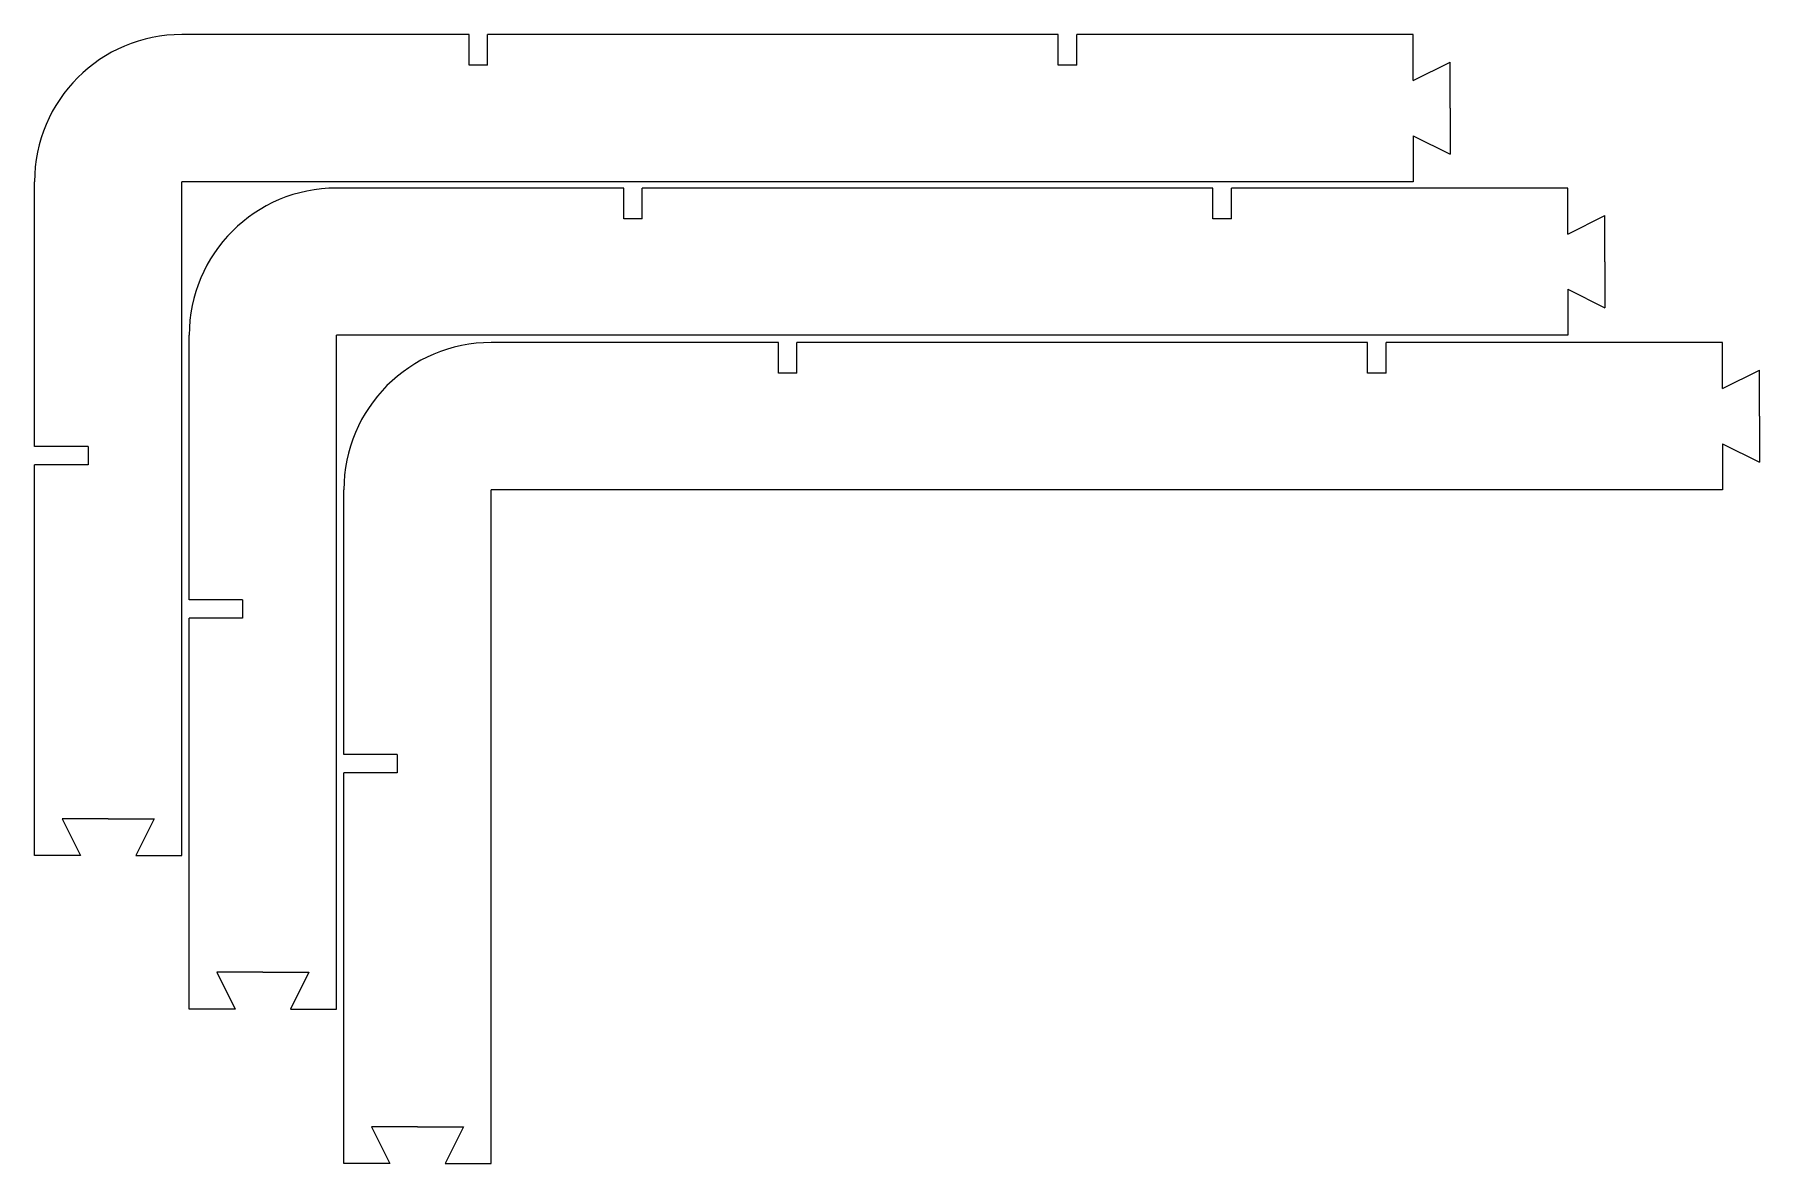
# Model space of a CAD drawing. Extents: x 65.5 to 89, y -24 to -8.6.
import ezdxf

# ---------------------------------------------------------------- set-up
doc = ezdxf.new("R2010")
doc.units = 0
doc.header["$MEASUREMENT"] = 0
doc.layers.add('MODELSKETCH_VISIBLE', color=7, linetype='CONTINUOUS')

msp = doc.modelspace()

# ---------------------------------------------------------------- linework, layer by layer
at = {"layer": 'MODELSKETCH_VISIBLE'}
for p, q in [((71.432, -8.627), (67.531, -8.627)), ((71.432, -9.045), (71.432, -8.627)), ((71.682, -9.045), (71.682, -8.627)), ((79.432, -8.627), (71.682, -8.627)), ((79.432, -9.045), (79.432, -8.627)), ((79.682, -9.045), (79.682, -8.627)), ((84.253, -8.627), (79.682, -8.627)), ((84.253, -9.252), (84.253, -8.627)), ((71.682, -9.045), (71.432, -9.045)), ((79.682, -9.045), (79.432, -9.045)), ((84.253, -9.252), (84.753, -9.002)), ((84.753, -9.627), (84.753, -9.002)), ((84.753, -9.627), (84.753, -10.252)), ((84.253, -10.002), (84.753, -10.252)), ((84.253, -10.002), (84.253, -10.627)), ((65.531, -14.22), (65.531, -10.627)), ((84.253, -10.627), (67.531, -10.627)), ((67.531, -19.776), (67.531, -10.627)), ((73.532, -10.712), (69.631, -10.712)), ((73.532, -11.13), (73.532, -10.712)), ((81.532, -10.712), (73.782, -10.712)), ((73.782, -11.13), (73.782, -10.712)), ((81.532, -11.13), (81.532, -10.712)), ((86.353, -10.712), (81.782, -10.712)), ((81.782, -11.13), (81.782, -10.712)), ((86.353, -11.337), (86.353, -10.712)), ((73.782, -11.13), (73.532, -11.13)), ((81.782, -11.13), (81.532, -11.13)), ((86.353, -11.337), (86.853, -11.087)), ((86.853, -11.712), (86.853, -11.087)), ((86.853, -11.712), (86.853, -12.337)), ((86.353, -12.087), (86.353, -12.712)), ((86.353, -12.087), (86.853, -12.337)), ((67.631, -16.305), (67.631, -12.712)), ((69.631, -21.861), (69.631, -12.712)), ((86.353, -12.712), (69.631, -12.712)), ((75.632, -12.81), (71.731, -12.81)), ((75.632, -13.228), (75.632, -12.81)), ((83.632, -12.81), (75.882, -12.81)), ((75.882, -13.228), (75.882, -12.81)), ((83.632, -13.228), (83.632, -12.81)), ((88.453, -12.81), (83.882, -12.81)), ((83.882, -13.228), (83.882, -12.81)), ((88.453, -13.435), (88.453, -12.81)), ((75.882, -13.228), (75.632, -13.228)), ((83.882, -13.228), (83.632, -13.228)), ((88.453, -13.435), (88.953, -13.185)), ((88.953, -13.81), (88.953, -13.185)), ((88.953, -13.81), (88.953, -14.435)), ((66.257, -14.22), (65.531, -14.22)), ((66.257, -14.22), (66.257, -14.47)), ((88.453, -14.185), (88.453, -14.81)), ((88.453, -14.185), (88.953, -14.435)), ((66.257, -14.47), (65.531, -14.47)), ((65.531, -19.776), (65.531, -14.47)), ((69.731, -18.403), (69.731, -14.81)), ((71.731, -23.959), (71.731, -14.81)), ((88.453, -14.81), (71.731, -14.81)), ((68.357, -16.305), (67.631, -16.305)), ((68.357, -16.305), (68.357, -16.555)), ((68.357, -16.555), (67.631, -16.555)), ((67.631, -21.861), (67.631, -16.555)), ((70.457, -18.403), (69.731, -18.403)), ((70.457, -18.403), (70.457, -18.653)), ((70.457, -18.653), (69.731, -18.653)), ((69.731, -23.959), (69.731, -18.653)), ((66.531, -19.276), (65.906, -19.276)), ((65.906, -19.276), (66.156, -19.776)), ((66.531, -19.276), (67.156, -19.276)), ((67.156, -19.276), (66.906, -19.776)), ((66.156, -19.776), (65.531, -19.776)), ((66.906, -19.776), (67.531, -19.776)), ((68.631, -21.361), (68.006, -21.361)), ((68.006, -21.361), (68.256, -21.861)), ((68.631, -21.361), (69.256, -21.361)), ((69.256, -21.361), (69.006, -21.861)), ((68.256, -21.861), (67.631, -21.861)), ((69.006, -21.861), (69.631, -21.861)), ((70.731, -23.459), (70.106, -23.459)), ((70.106, -23.459), (70.356, -23.959)), ((70.731, -23.459), (71.356, -23.459)), ((71.356, -23.459), (71.106, -23.959)), ((70.356, -23.959), (69.731, -23.959)), ((71.106, -23.959), (71.731, -23.959))]:
    msp.add_line(p, q, dxfattribs=at)
for centre in [(67.531, -10.627), (69.631, -12.712), (71.731, -14.81)]:
    msp.add_arc(centre, 2, 90, 180, dxfattribs=at)

doc.saveas('drawing.dxf')
